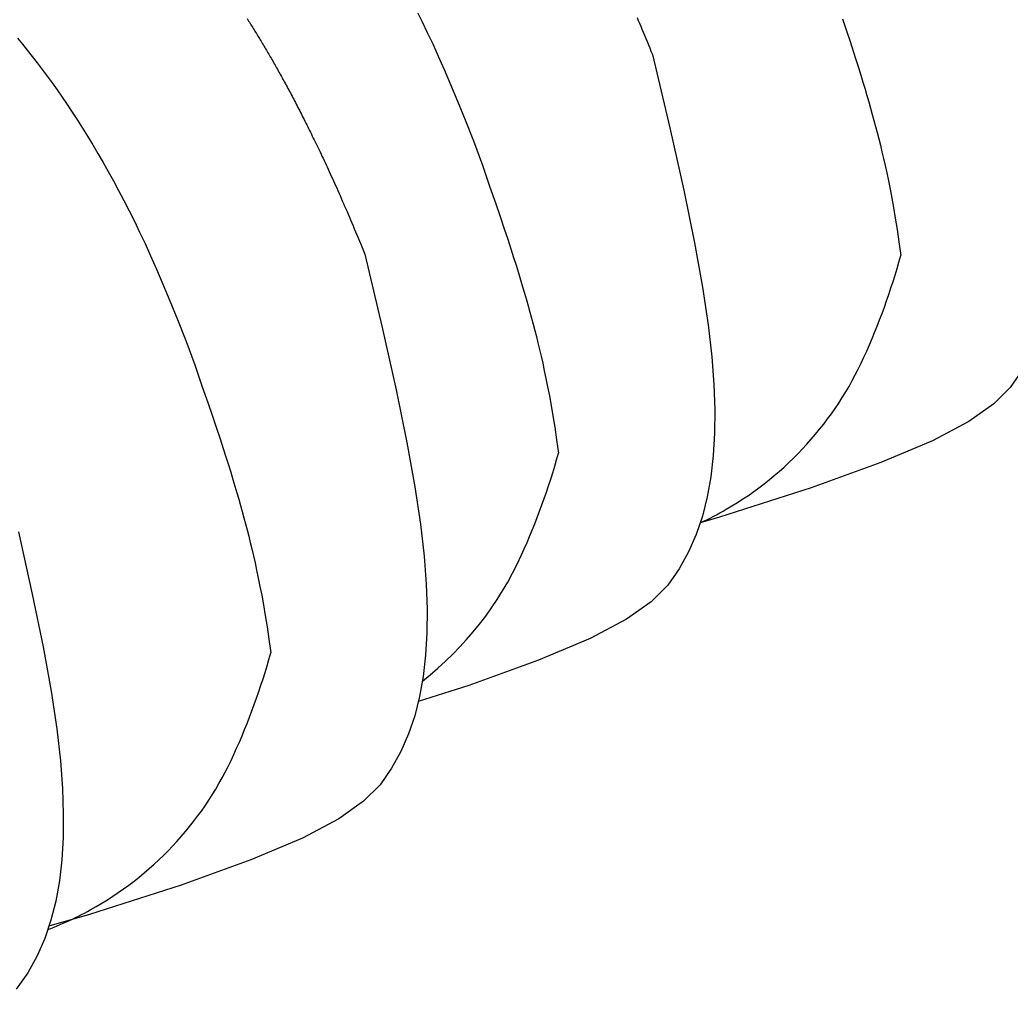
# Model space of a CAD drawing. Header units: inches. Extents: x 62745 to 64469, y 7520 to 8963.
# Drawn here: x 62837.56 to 62843.58, y 8067.24 to 8073.12 of the extents above; entities that cross this region are included whole.
import ezdxf

# ---------------------------------------------------------------- set-up
doc = ezdxf.new("R2010")
doc.units = ezdxf.units.IN
doc.header["$MEASUREMENT"] = 0
doc.layers.add('2', color=2, linetype='Continuous')

msp = doc.modelspace()

# ---------------------------------------------------------------- linework, layer by layer
at = {"layer": '2'}
for points in [[(62838.93847915, 8073.13110887), (62838.94318342, 8073.12368549), (62838.9478875, 8073.11624096), (62838.95259139, 8073.10877523), (62838.95729506, 8073.10128824), (62838.9619985, 8073.09377994), (62838.9667017, 8073.08625029), (62838.97140464, 8073.07869921), (62838.9761073, 8073.07112665), (62838.98080968, 8073.06353257), (62838.98551176, 8073.05591691), (62838.99021351, 8073.0482796), (62838.99491496, 8073.04062057), (62838.99961614, 8073.03293959), (62839.00431716, 8073.02523638), (62839.00901808, 8073.0175107), (62839.01371898, 8073.00976227), (62839.01841994, 8073.00199085), (62839.02312105, 8072.99419616), (62839.02782237, 8072.98637794), (62839.03252405, 8072.97853579), (62839.03722649, 8072.97066877), (62839.04193013, 8072.96277578), (62839.04663543, 8072.95485574), (62839.05134283, 8072.94690755), (62839.0560528, 8072.93893012), (62839.06076579, 8072.93092236), (62839.06548224, 8072.92288319), (62839.07020262, 8072.91481148), (62839.07492748, 8072.90670597), (62839.07965735, 8072.89856535), (62839.08439277, 8072.89038835), (62839.08913431, 8072.88217365), (62839.09388249, 8072.87391996), (62839.09863788, 8072.86562599), (62839.103401, 8072.85729044), (62839.10817242, 8072.84891201), (62839.11295268, 8072.8404894), (62839.11774232, 8072.83202132), (62839.12254188, 8072.82350647), (62839.12735193, 8072.81494356), (62839.13217299, 8072.80633129), (62839.13700563, 8072.79766836), (62839.14185038, 8072.78895348), (62839.14670779, 8072.78018534), (62839.15157841, 8072.77136266), (62839.15646278, 8072.76248413), (62839.16136145, 8072.75354846), (62839.16627496, 8072.74455435), (62839.17120387, 8072.73550051), (62839.17614872, 8072.72638564), (62839.18111005, 8072.71720844), (62839.18608842, 8072.70796762), (62839.19108436, 8072.69866187), (62839.19609842, 8072.68928991), (62839.20113115, 8072.67985043), (62839.2061831, 8072.67034215), (62839.21125482, 8072.66076376), (62839.21634684, 8072.65111396), (62839.22145971, 8072.64139146), (62839.22659399, 8072.63159497), (62839.23175022, 8072.62172318), (62839.23692893, 8072.6117748), (62839.24213069, 8072.60174854), (62839.24735604, 8072.59164309), (62839.25260551, 8072.58145716), (62839.25787967, 8072.57118946), (62839.26317905, 8072.56083868), (62839.2685042, 8072.55040353), (62839.27385567, 8072.53988272), (62839.27923401, 8072.52927494), (62839.28463975, 8072.5185789), (62839.29007345, 8072.50779331), (62839.29553566, 8072.49691687), (62839.30102691, 8072.48594827), (62839.30654775, 8072.47488623), (62839.31209875, 8072.46372938), (62839.31768049, 8072.45247607), (62839.32329356, 8072.4411246), (62839.32893856, 8072.42967326), (62839.33461609, 8072.41812034), (62839.34032674, 8072.40646413), (62839.34607111, 8072.39470291), (62839.3518498, 8072.38283499), (62839.35766344, 8072.37085837), (62839.36351279, 8072.35876996), (62839.36939864, 8072.34656641), (62839.37532181, 8072.33424436), (62839.38128308, 8072.32180043), (62839.38728324, 8072.30923128), (62839.39332311, 8072.29653353), (62839.39940348, 8072.28370382), (62839.40552514, 8072.27073873), (62839.41168895, 8072.25763454), (62839.41789575, 8072.24438748), (62839.42414638, 8072.23099378), (62839.4304417, 8072.21744966), (62839.43678256, 8072.20375135), (62839.44316979, 8072.18989507), (62839.44960426, 8072.17587704), (62839.4560868, 8072.16169349), (62839.46261826, 8072.14734064), (62839.46919949, 8072.13281472), (62839.47583135, 8072.11811196), (62839.48251467, 8072.10322857), (62839.48925031, 8072.08816079), (62839.49603911, 8072.07290483), (62839.50288193, 8072.05745693), (62839.5097796, 8072.0418133), (62839.51673298, 8072.02597017), (62839.52374291, 8072.00992377), (62839.53081024, 8071.99367033), (62839.53793583, 8071.97720605), (62839.54512051, 8071.96052718), (62839.55236514, 8071.94362993), (62839.55967056, 8071.92651053), (62839.56703762, 8071.90916521), (62839.57446717, 8071.89159018), (62839.58196006, 8071.87378168), (62839.58951714, 8071.85573593), (62839.59713924, 8071.83744914), (62839.60482723, 8071.81891756), (62839.61258194, 8071.8001374), (62839.62040423, 8071.78110489), (62839.62829495, 8071.76181625), (62839.63625493, 8071.7422677), (62839.64428503, 8071.72245548), (62839.65271567, 8071.70155516)], [(62839.968626, 8073.17575285), (62840.00051701, 8073.11213948), (62840.03258015, 8073.0465375), (62840.06534989, 8072.97744263), (62840.09946875, 8072.90305711), (62840.13557922, 8072.82158322), (62840.17432383, 8072.73122322), (62840.21634507, 8072.63017937), (62840.26228545, 8072.51665393), (62840.31278749, 8072.38884917), (62840.36749858, 8072.24157973), (62840.37483966, 8072.21663707)], [(62841.30594146, 8073.1375855), (62841.31330852, 8073.12024017), (62841.32073808, 8073.10266515), (62841.32823096, 8073.08485665), (62841.33578804, 8073.06681089), (62841.34341014, 8073.04852411), (62841.35109813, 8073.02999253), (62841.35885284, 8073.01121237), (62841.36667513, 8072.99217985), (62841.37456585, 8072.97289121), (62841.38252583, 8072.95334267), (62841.39055594, 8072.93353044), (62841.39898657, 8072.91263012)], [(62842.55287873, 8073.12952909), (62842.57763849, 8073.05626907), (62842.59914137, 8072.99164173), (62842.61796311, 8072.93409389), (62842.63467947, 8072.88207237), (62842.64986618, 8072.83402398), (62842.66401848, 8072.78860445), (62842.67730946, 8072.74530508), (62842.68983171, 8072.70382605), (62842.70167781, 8072.66386758), (62842.71294035, 8072.62512985), (62842.72371189, 8072.58731306), (62842.73408503, 8072.55011742), (62842.74415234, 8072.51324312), (62842.75399974, 8072.47639103), (62842.76368648, 8072.43926471), (62842.77326518, 8072.4015684), (62842.78278842, 8072.36300634), (62842.79230881, 8072.32328276), (62842.80187893, 8072.2821019), (62842.81155138, 8072.23916799), (62842.82137877, 8072.19418527), (62842.83140461, 8072.14679515), (62842.8416361, 8072.09638772), (62842.85207137, 8072.04229025), (62842.86270853, 8071.98382999), (62842.87354572, 8071.92033421), (62842.88458105, 8071.85113018), (62842.89581265, 8071.77554517), (62842.90723864, 8071.69290642)], [(62837.54488813, 8073.01191579), (62837.57466641, 8072.97591152), (62837.60451508, 8072.93907088), (62837.63444074, 8072.90135327), (62837.66445001, 8072.86271807), (62837.69454948, 8072.82312465), (62837.72474577, 8072.78253239), (62837.75504547, 8072.74090068), (62837.78545408, 8072.69818903), (62837.81597261, 8072.65435748), (62837.84660097, 8072.60936623), (62837.87733906, 8072.56317545), (62837.90818678, 8072.51574533), (62837.93914404, 8072.46703606), (62837.97021072, 8072.41700781), (62838.00138675, 8072.36562077), (62838.03267108, 8072.31283559), (62838.06405901, 8072.25861473), (62838.09554489, 8072.20292113), (62838.12712308, 8072.14571771), (62838.15878794, 8072.08696741), (62838.19053383, 8072.02663316), (62838.2223551, 8071.96467788), (62838.25424611, 8071.90106451), (62838.28630925, 8071.83546254), (62838.31907899, 8071.76636766), (62838.35319784, 8071.69198215), (62838.38930832, 8071.61050826), (62838.42805293, 8071.52014826), (62838.47007417, 8071.4191044), (62838.51601455, 8071.30557897), (62838.56651659, 8071.1777742), (62838.62122768, 8071.03050476), (62838.62856876, 8071.0055621)], [(62841.39898657, 8072.91263012), (62841.50479774, 8072.46760821), (62841.5894206, 8072.0895857), (62841.65509092, 8071.77015385), (62841.70404451, 8071.50090392), (62841.73851715, 8071.27342717), (62841.76074463, 8071.07931486), (62841.77296274, 8070.91015825), (62841.77740728, 8070.75754859), (62841.77584639, 8070.61438365), (62841.76817766, 8070.47878726), (62841.75383105, 8070.35018974), (62841.73223652, 8070.2280214), (62841.70282403, 8070.11171259), (62841.66502351, 8070.00069362), (62841.61826494, 8069.89439481), (62841.56197826, 8069.79224651), (62841.49231474, 8069.69298043), (62841.39231091, 8069.59253401), (62841.2417246, 8069.48614606), (62841.02031365, 8069.36905541), (62840.70783588, 8069.23650089), (62840.28404914, 8069.08372133), (62839.97808438, 8068.98578084)], [(62840.37483966, 8072.21663707), (62840.41282457, 8072.10815991), (62840.44582536, 8072.01297498), (62840.47441776, 8071.92952909), (62840.49917752, 8071.85626907), (62840.5206804, 8071.79164173), (62840.53950215, 8071.73409389), (62840.5562185, 8071.68207237), (62840.57140521, 8071.63402398), (62840.58555751, 8071.58860445), (62840.59884849, 8071.54530508), (62840.61137074, 8071.50382605), (62840.62321684, 8071.46386758), (62840.63447938, 8071.42512985), (62840.64525092, 8071.38731306), (62840.65562406, 8071.35011742), (62840.66569137, 8071.31324312), (62840.67553877, 8071.27639103), (62840.68522552, 8071.23926471), (62840.69480421, 8071.2015684), (62840.70432745, 8071.16300634), (62840.71384784, 8071.12328276), (62840.72341796, 8071.0821019), (62840.73309041, 8071.03916799), (62840.7429178, 8070.99418527), (62840.75294364, 8070.94679515), (62840.76317513, 8070.89638772), (62840.7736104, 8070.84229025), (62840.78424756, 8070.78382999), (62840.79508475, 8070.72033421), (62840.80612008, 8070.65113018), (62840.81735168, 8070.57554517), (62840.82877767, 8070.49290642)], [(62839.65271567, 8071.70155516), (62839.75852684, 8071.25653325), (62839.8431497, 8070.87851074), (62839.90882002, 8070.55907889), (62839.95777361, 8070.28982896), (62839.99224625, 8070.06235221), (62840.01447373, 8069.86823989), (62840.02669184, 8069.69908328), (62840.03113638, 8069.54647362), (62840.02957549, 8069.40330869), (62840.02190676, 8069.2677123), (62840.00756015, 8069.13911477), (62839.98596562, 8069.01694644), (62839.95655312, 8068.90063762), (62839.91875261, 8068.78961865), (62839.87199404, 8068.68331985), (62839.81570736, 8068.58117154), (62839.74604384, 8068.48190547), (62839.64604001, 8068.38145904), (62839.4954537, 8068.27507109), (62839.27404274, 8068.15798044), (62838.96156498, 8068.02542592), (62838.53777824, 8067.87264636), (62837.98244036, 8067.69488058), (62837.73555817, 8067.62243108)], [(62838.62856876, 8071.0055621), (62838.66655367, 8070.89708494), (62838.69955446, 8070.80190001), (62838.72814686, 8070.71845413), (62838.75290662, 8070.6451941), (62838.7744095, 8070.58056676), (62838.79323124, 8070.52301892), (62838.8099476, 8070.4709974), (62838.82513431, 8070.42294902), (62838.83928661, 8070.37752949), (62838.85257759, 8070.33423011), (62838.86509984, 8070.29275109), (62838.87694594, 8070.25279261), (62838.88820848, 8070.21405488), (62838.89898002, 8070.1762381), (62838.90935316, 8070.13904245), (62838.91942047, 8070.10216815), (62838.92926786, 8070.06531606), (62838.93895461, 8070.02818975), (62838.94853331, 8069.99049344), (62838.95805655, 8069.95193138), (62838.96757694, 8069.9122078), (62838.97714706, 8069.87102693), (62838.98681951, 8069.82809303), (62838.9966469, 8069.78311031), (62839.00667274, 8069.73572019), (62839.01690423, 8069.68531276), (62839.0273395, 8069.63121528), (62839.03797666, 8069.57275502), (62839.04881385, 8069.50925925), (62839.05984918, 8069.44005522), (62839.07108078, 8069.3644702), (62839.08250677, 8069.28183146)], [(62843.64043923, 8070.99224651), (62843.57077571, 8070.89298043), (62843.47077188, 8070.79253401), (62843.32018557, 8070.68614606), (62843.09877461, 8070.56905541), (62842.78629685, 8070.43650089), (62842.36251011, 8070.28372133), (62841.80717223, 8070.10595555), (62841.68906247, 8070.07129532)], [(62837.55015934, 8070.01541314), (62837.63478219, 8069.63739063), (62837.70045252, 8069.31795878), (62837.74940611, 8069.04870885), (62837.78387875, 8068.8212321), (62837.80610623, 8068.62711979), (62837.81832434, 8068.45796317), (62837.82276888, 8068.30535351), (62837.82120798, 8068.16218858), (62837.81353926, 8068.02659219), (62837.79919265, 8067.89799466), (62837.77759812, 8067.77582633), (62837.74818562, 8067.65951752), (62837.71038511, 8067.54849854), (62837.66362653, 8067.44219974), (62837.60733985, 8067.34005143), (62837.53767634, 8067.24078536)]]:
    msp.add_lwpolyline(points, dxfattribs=at)
for points in [[(62841.68883426, 8070.07062507, 0.0219348504), (62841.8470789, 8070.15295588, 0.1568512197), (62842.68326855, 8071.07606901, 0.0383042969), (62842.90723864, 8071.69290642, 0.0723410841)], [(62840.00251586, 8069.11057734, 0.1214819989), (62840.60480758, 8069.87606901, 0.0383042969), (62840.82877767, 8070.49290642, 0.0723410841)], [(62837.72872215, 8067.6023539, 0.0400198855), (62838.02234703, 8067.74188091, 0.1568512197), (62838.85853668, 8068.66499404, 0.0383042969), (62839.08250677, 8069.28183146, 0.0723410841)]]:
    msp.add_lwpolyline(points, format="xyb", dxfattribs=at)

doc.saveas('drawing.dxf')
